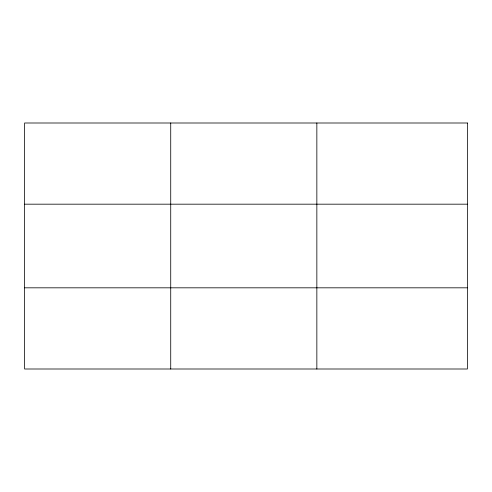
<?xml version="1.0" encoding="UTF-8"?>
<svg xmlns="http://www.w3.org/2000/svg" width="492" height="492" viewBox="0 0 492 492"><rect width="100%" height="100%" fill="white"/><g stroke="black" fill="none" stroke-linecap="round" stroke-linejoin="round"><path stroke-width="0.74" d="M170.724 369L170.724 123M316.848 369L316.848 123M24.6 204.18L467.4 204.18M24.6 287.82L467.4 287.82M467.4 123L24.6 123L24.6 369L467.4 369L467.4 123"/></g></svg>
